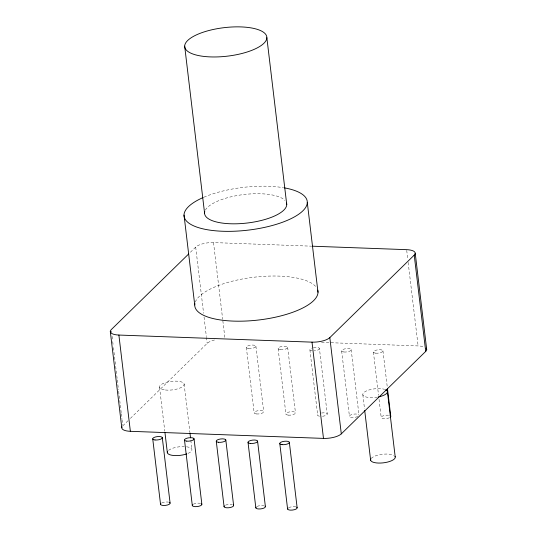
<?xml version="1.0" encoding="UTF-8"?>
<svg xmlns="http://www.w3.org/2000/svg" width="537" height="537" viewBox="0 0 537 537"><rect width="100%" height="100%" fill="white"/><g stroke="black" fill="none" stroke-linecap="round" stroke-linejoin="round"><path stroke-width="0.4" stroke-dasharray="2.69 2.01" d="M190.42 252.262L195.696 247.107A13.781 4.779 -6.8 0 1 213.518 242.576L311.688 246.181M122.772 425.848L128.048 420.693M130.39 418.397L207.175 343.365A13.781 4.779 -6.8 0 1 215.847 339.659M321.556 342.378L418.115 345.929A13.781 4.779 -6.8 0 1 424.237 346.996M406.731 250.417L407.805 259.445M408.16 262.452L418.115 345.929M382.948 350.795L387.298 387.251M373.41 352.131L378.545 395.219M379.041 399.36L381.216 417.585M362.837 394.769L364.516 408.852M351.185 349.627L358.991 415.088M341.646 350.963L349.453 416.423M313.42 347.634A4.826 1.671 -6.8 0 1 319.428 348.493L327.228 413.92A4.826 1.671 -6.8 0 1 322.334 416.282M309.883 349.795L317.689 415.255M287.657 347.291L295.464 412.752M278.119 348.634L285.926 414.087M255.894 346.13L263.701 411.584M246.355 347.466L254.162 412.919M213.518 242.576L222.667 319.28M222.848 320.784L224.815 337.33M195.696 247.107L203.59 313.286M204.04 317.045L206.369 336.598M206.456 337.35L207.175 343.365M184.11 383.968L189.836 432.023M190.83 440.313L191.91 449.422M159.549 387.305L164.785 431.218M111.474 331.087L111.649 332.591M112.099 336.35L112.461 339.357M112.73 341.619L113.173 345.378M113.448 347.634L117.214 379.216M117.301 379.968L118.469 389.748M118.643 391.251L121.248 413.06M121.335 413.812L121.966 419.075M122.053 419.827L122.684 425.089M186.567 446.784A12.405 4.303 -6.8 0 1 187.467 453.617M168.558 450.355A12.405 4.303 -6.8 0 1 184.238 446.596M371.188 458.457A12.405 4.303 -6.8 0 1 381.921 454.349A12.405 4.303 -6.8 0 1 393.889 455.43M377.424 397.112A12.405 4.303 -6.8 0 1 363.556 395.816A12.405 4.303 -6.8 0 1 368.973 389.99A12.405 4.303 -6.8 0 1 384.633 389.352M389.285 417.793A4.826 1.671 -6.8 0 1 382.586 418.464A4.826 1.671 -6.8 0 1 382.519 416.115A4.826 1.671 -6.8 0 1 389.218 415.336M357.763 416.517A4.826 1.671 -6.8 0 1 350.379 417.162A4.826 1.671 -6.8 0 1 352.131 414.457A4.826 1.671 -6.8 0 1 358.85 414.832M321.556 413.027A4.826 1.671 -6.8 0 1 327.234 413.946M319.488 416.222A4.826 1.671 -6.8 0 1 319.414 413.604M319.428 348.493A4.826 1.671 -6.8 0 1 314.185 350.856M312.245 350.836A4.826 1.671 -6.8 0 1 311.353 348.251M161.778 502.961A4.826 1.671 -6.8 0 1 168.551 502.149M193.32 504.243A4.826 1.671 -6.8 0 1 200.784 503.438M225.54 505.183A4.826 1.671 -6.8 0 1 232.32 504.538M257.069 506.465A4.826 1.671 -6.8 0 1 263.835 505.646M288.611 507.747A4.826 1.671 -6.8 0 1 296.075 506.935M205.382 210.115A41.342 14.345 -6.8 0 1 243.61 194.562A41.342 14.345 -6.8 0 1 284.919 200.395M203.899 197.207A62.017 21.514 -6.8 0 1 283.516 187.715M195.3 302.069A62.017 21.514 -6.8 0 1 252.92 277.347A62.017 21.514 -6.8 0 1 316.118 287.04M165.396 390.003A12.405 4.303 -6.8 0 0 184.151 384.458A12.405 4.303 -6.8 0 0 165.946 382.445A12.405 4.303 -6.8 0 0 165.396 390.003M375.672 353.158A4.826 1.671 -6.8 0 0 382.968 351.003A4.826 1.671 -6.8 0 0 375.887 350.225A4.826 1.671 -6.8 0 0 375.672 353.158M343.915 351.997A4.826 1.671 -6.8 0 0 351.205 349.835A4.826 1.671 -6.8 0 0 344.123 349.057A4.826 1.671 -6.8 0 0 343.915 351.997M288.188 415.121A4.826 1.671 -6.8 0 0 295.484 412.96A4.826 1.671 -6.8 0 0 288.403 412.181A4.826 1.671 -6.8 0 0 288.188 415.121M280.388 349.661A4.826 1.671 -6.8 0 0 287.678 347.506A4.826 1.671 -6.8 0 0 280.596 346.721A4.826 1.671 -6.8 0 0 280.388 349.661M256.424 413.953A4.826 1.671 -6.8 0 0 263.721 411.798A4.826 1.671 -6.8 0 0 256.639 411.013A4.826 1.671 -6.8 0 0 256.424 413.953M248.624 348.493A4.826 1.671 -6.8 0 0 255.914 346.338A4.826 1.671 -6.8 0 0 248.839 345.559A4.826 1.671 -6.8 0 0 248.624 348.493"/><path stroke-width="0.81" d="M188.662 253.981L111.293 329.584A13.781 4.779 -6.8 0 0 118.885 335.048L312.004 342.143A13.781 4.779 -6.8 0 0 329.825 337.605L414.228 255.129A13.781 4.779 -6.8 0 0 406.637 249.665L312.494 246.208M122.053 426.761A13.781 4.779 -6.8 0 0 130.363 431.312L323.482 438.4A13.781 4.779 -6.8 0 0 341.304 433.869L425.707 351.393A13.781 4.779 -6.8 0 0 426.089 348.137M415.222 253.256L426.7 349.52M414.228 255.129L425.707 351.393M387.492 388.909L390.755 416.249M387.392 391.433L395.198 456.886M364.71 410.51L370.637 460.222M329.825 337.605L341.304 433.869M307.285 202.436L317.998 292.276M312.004 342.143L323.482 438.4M266.849 37.691A41.342 14.345 -6.8 0 1 205.006 56.539A41.342 14.345 -6.8 0 1 205.423 31.502A41.342 14.345 -6.8 0 1 266.849 37.691L286.745 204.543M289.336 442.266L297.142 507.727M279.797 443.602L287.597 509.063M257.572 441.099L265.379 506.559M248.034 442.441L255.84 507.895M184.668 46.128L204.563 212.981M225.808 439.937L233.615 505.391M216.27 441.273L224.077 506.727M184.023 215.089L194.736 304.935M194.045 438.769L201.852 504.223M189.937 432.856L190.528 437.823M184.506 440.105L192.313 505.565M164.987 432.876L167.356 452.758M162.281 437.601L170.088 503.062M152.743 438.937L160.55 504.397M118.885 335.048L130.363 431.312M110.3 331.457L121.778 427.714M186.769 453.879A12.405 4.303 -6.8 0 1 173.075 455.443A12.405 4.303 -6.8 0 1 167.484 451.637M395.031 456.477A12.405 4.303 -6.8 0 1 383.042 462.874A12.405 4.303 -6.8 0 1 370.765 459.101M385.653 389.748A12.405 4.303 -6.8 0 1 378.283 396.95M390.084 415.618A4.826 1.671 -6.8 0 1 390.131 417.33M169.417 502.424A4.826 1.671 -6.8 0 1 165.705 505.364A4.826 1.671 -6.8 0 1 160.872 503.565M201.617 503.874A4.826 1.671 -6.8 0 1 197.126 506.572A4.826 1.671 -6.8 0 1 192.514 504.854M233.373 505.035A4.826 1.671 -6.8 0 1 228.722 507.754A4.826 1.671 -6.8 0 1 224.399 505.894M265.016 506.102A4.826 1.671 -6.8 0 1 260.653 508.908A4.826 1.671 -6.8 0 1 256.162 507.062M296.632 507.176A4.826 1.671 -6.8 0 1 292.591 510.049A4.826 1.671 -6.8 0 1 287.926 508.23M286.557 203.12A41.342 14.345 -6.8 0 1 245.456 223.217A41.342 14.345 -6.8 0 1 204.785 211.544M284.308 187.849A62.017 21.514 -6.8 0 1 291.913 218.223A62.017 21.514 -6.8 0 1 202.932 228.843A62.017 21.514 -6.8 0 1 203.147 197.535M317.723 290.141A62.017 21.514 -6.8 0 1 257.082 320.18A62.017 21.514 -6.8 0 1 194.891 303.499M155.012 439.971A4.826 1.671 -6.8 0 0 162.302 437.809A4.826 1.671 -6.8 0 0 155.22 437.031A4.826 1.671 -6.8 0 0 155.012 439.971M186.769 441.132A4.826 1.671 -6.8 0 0 194.065 438.977A4.826 1.671 -6.8 0 0 186.983 438.199A4.826 1.671 -6.8 0 0 186.769 441.132M218.532 442.3A4.826 1.671 -6.8 0 0 225.829 440.145A4.826 1.671 -6.8 0 0 218.747 439.367A4.826 1.671 -6.8 0 0 218.532 442.3M250.296 443.468A4.826 1.671 -6.8 0 0 257.592 441.313A4.826 1.671 -6.8 0 0 250.511 440.528A4.826 1.671 -6.8 0 0 250.296 443.468M282.059 444.636A4.826 1.671 -6.8 0 0 289.356 442.475A4.826 1.671 -6.8 0 0 282.274 441.696A4.826 1.671 -6.8 0 0 282.059 444.636"/></g></svg>
